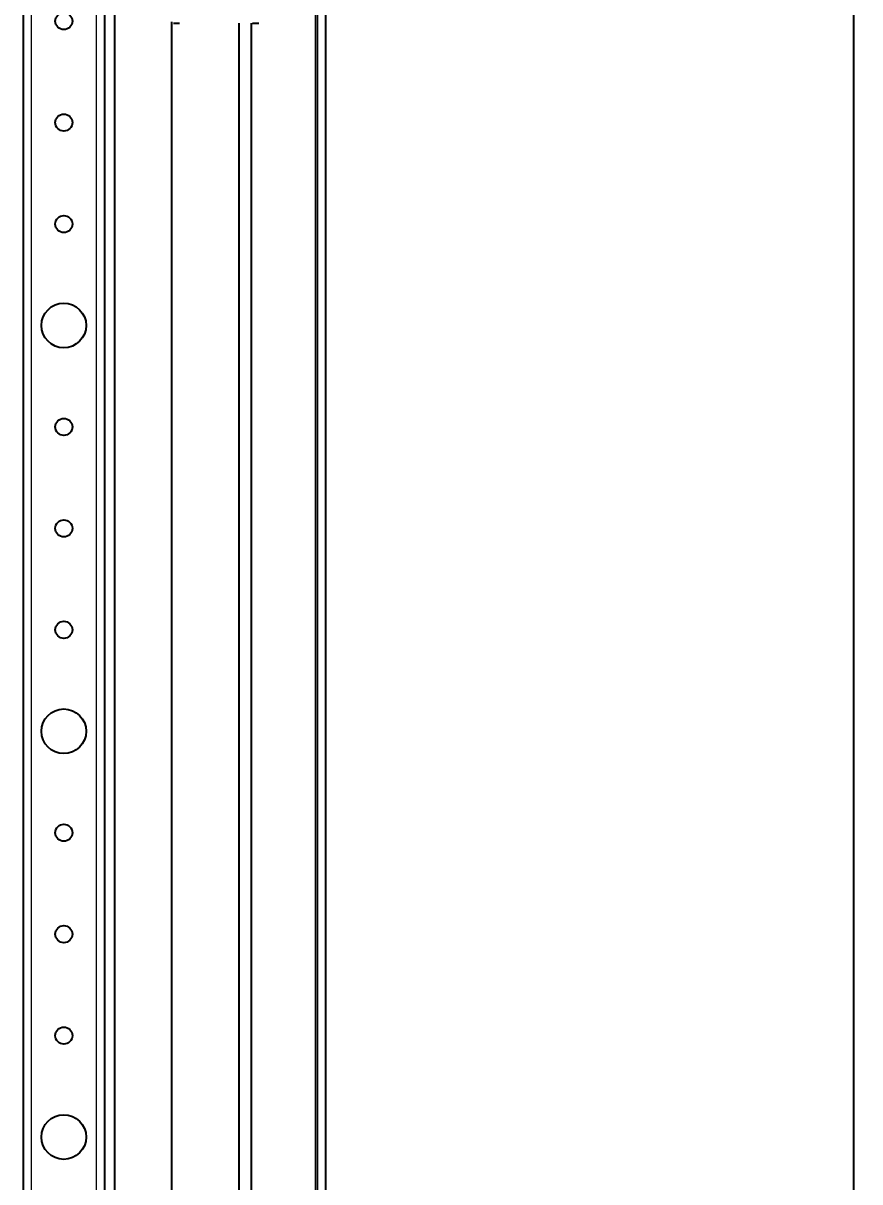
# Model space of a CAD drawing. Header units: millimetres. Extents: x -145 to 1282, y -1011 to 1043.
# Drawn here: x 1075.9 to 1281.9, y -612.4 to -326.9 of the extents above; entities that cross this region are included whole.
import ezdxf

# ---------------------------------------------------------------- set-up
doc = ezdxf.new("R2010")
doc.units = ezdxf.units.MM
doc.layers.add('FORMAT', color=7, linetype='Continuous')
doc.styles.add('SLDTEXTSTYLE0', font='TXT', dxfattribs={"width": 0.75})
doc.dimstyles.new('SLDDIMSTYLE0', dxfattribs={"dimtxt": 20, "dimasz": 10, "dimexe": 0, "dimexo": 0.0625, "dimgap": 5, "dimtad": 2, "dimdec": 1, "dimrnd": 1e-09, "dimzin": 12, "dimdsep": 46, "dimtxsty": 'SLDTEXTSTYLE0', "dimsah": 1, "dimcen": 0.09, "dimadec": 0, "dimazin": 3, "dimtfac": 1, "dimtofl": 0, "dimtmove": 0, "dimatfit": 3, "dimfxl": 0, "dimfrac": 2, "dimtolj": 1, "dimtzin": 12, "dimarcsym": 0})

# ---------------------------------------------------------------- blocks, each defined once
blk = doc.blocks.new('_D_5')
at = {"layer": 'FORMAT'}
for p, q in [((1142.38, 764.65), (1281.37, 764.65)), ((1280.37, 764.65), (1280.37, -767.35)), ((1142.38, -767.35), (1281.37, -767.35))]:
    blk.add_line(p, q, dxfattribs=at)
for points in [[(1280.37, 764.65), (1278.83, 754.65), (1281.91, 754.65)], [(1280.37, -767.35), (1281.91, -757.35), (1278.83, -757.35)]]:
    blk.add_solid(points, dxfattribs=at)
at = {"layer": 'FORMAT', "insert": (1254.59, -30.91), "char_height": 20, "attachment_point": 1, "rotation": 90, "style": 'SLDTEXTSTYLE0'}
blk.add_mtext('1532', dxfattribs=at)

msp = doc.modelspace()

# ---------------------------------------------------------------- linework, layer by layer
at = {"color": 7, "linetype": 'Continuous', "lineweight": 25}
for p, q in [((1148.37, -878.85), (1148.37, 876.15)), ((1150.37, -878.85), (1150.37, 876.15)), ((1098.37, 843.15), (1098.37, -845.85)), ((1075.87, 816.15), (1075.87, -818.85)), ((1095.87, 816.15), (1095.87, -818.85)), ((1112.37, -326.53), (1112.37, -746.35)), ((1129.07, -735.35), (1129.07, -326.85)), ((1132.07, -735.35), (1132.07, -326.85))]:
    msp.add_line(p, q, dxfattribs=at)
at = {"color": 8, "linetype": 'Continuous', "lineweight": 18}
for p, q in [((1147.77, 873.55), (1147.77, -876.25)), ((1077.87, 816.15), (1077.87, -818.85)), ((1093.87, 816.15), (1093.87, -818.85))]:
    msp.add_line(p, q, dxfattribs=at)
at = {"color": 7, "linetype": 'Continuous', "lineweight": 25}
for centre, radius in [((1085.87, -326.35), 2.1), ((1085.87, -351.35), 2.1), ((1085.87, -376.35), 2.1), ((1085.87, -401.35), 5.5), ((1085.87, -426.35), 2.1), ((1085.87, -451.35), 2.1), ((1085.87, -476.35), 2.1), ((1085.87, -501.35), 5.5), ((1085.87, -526.35), 2.1), ((1085.87, -551.35), 2.1), ((1085.87, -576.35), 2.1), ((1085.87, -601.35), 5.5)]:
    msp.add_circle(centre, radius, dxfattribs=at)
for points in [[(1112.87, -326.85), (1112.89, -326.85), (1112.93, -326.85), (1113.28, -326.85), (1113.78, -326.85), (1114.17, -326.85), (1114.37, -326.85)], [(1132.37, -326.85), (1132.56, -326.85), (1132.95, -326.85), (1133.45, -326.85), (1133.8, -326.85), (1133.84, -326.85), (1133.87, -326.85)]]:
    msp.add_open_spline(points, degree=3, dxfattribs=at)

# ---------------------------------------------------------------- dimensions: what is measured, and where the dimension line sits
at = {"layer": 'FORMAT'}
dim = msp.add_linear_dim(base=(1280.37, -767.35), p1=(1142.37, 764.65), p2=(1142.37, -767.35), angle=90, dimstyle='SLDDIMSTYLE0', dxfattribs=at)
dim.commit()
dim.dimension.update_dxf_attribs({"geometry": '_D_5', "text_midpoint": (1280.37, -1.35), "dimtype": 160})

doc.saveas('drawing.dxf')
